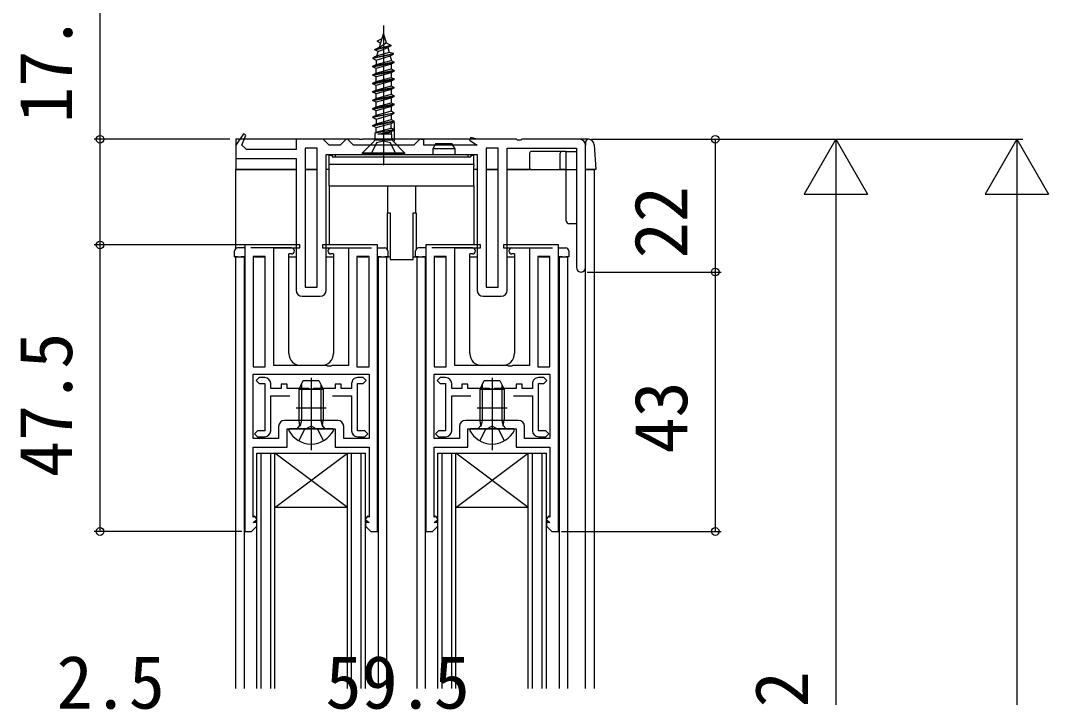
# Model space of a CAD drawing. Units: millimetres, scale not verified. Extents: x -525 to 525, y -782 to 777.
# Drawn here: x -430.7 to -260.2, y 252.8 to 365 of the extents above; entities that cross this region are included whole.
import ezdxf
from ezdxf.enums import TextEntityAlignment as Align

# ---------------------------------------------------------------- set-up
doc = ezdxf.new("R2010")
doc.units = ezdxf.units.MM
doc.header["$LTSCALE"] = 4
for name, color, linetype in [('0-2_YKK_11', 7, 'Continuous'), ('0-3_YKK_12', 2, 'Continuous'), ('0-4_YKK_13', 4, 'Continuous'), ('0-6_YKK_D', 6, 'Continuous')]:
    doc.layers.add(name, color=color, linetype=linetype)
doc.styles.add('ＭＳ ゴシック', font='')
doc.styles.get('ＭＳ ゴシック').set_extended_font_data('MS Gothic')

msp = doc.modelspace()

# ---------------------------------------------------------------- linework, layer by layer
at = {"layer": '0-2_YKK_11'}
for p, q in [((-337, 324.05), (-337, 344.3)), ((-380, 320.3), (-380, 342.8)), ((-384, 319.3), (-381, 319.3)), ((-354, 319.3), (-351, 319.3)), ((-378.101, 298.7), (-386.901, 298.7)), ((-348.101, 298.7), (-356.901, 298.7))]:
    msp.add_line(p, q, dxfattribs=at)
for points in [[(-338, 345.3), (-347.542, 345.3), (-347.725, 345.18), (-348.275, 345.18), (-348.458, 345.3), (-355, 345.3), (-356.018, 345.601), (-356.227, 345.169), (-355, 344.3), (-363.8, 344.3), (-363.8, 345.3), (-364.5, 345.3), (-365, 344.8), (-365.5, 344.3), (-375.5, 344.3), (-376, 344.8), (-376.5, 345.3), (-376.7, 345.3), (-377.2, 344.8), (-377.7, 344.3), (-379.5, 344.3), (-380, 344.8), (-380.5, 345.3), (-385, 345.3), (-385, 343.6), (-393.2, 343.6), (-393.498, 343.863), (-393.994, 344.3), (-394, 344.3), (-393.31, 345.977), (-393.746, 346.207), (-395, 344.3), (-395, 342.1), (-385, 342.1), (-385, 320.3)], [(-380, 342.8), (-355, 342.8), (-355, 320.3)], [(-350, 320.3), (-350, 343.8), (-338.5, 343.8), (-338.5, 324.05)], [(-392.101, 306.4), (-372.901, 306.4), (-372.901, 295.7), (-377.101, 295.7), (-377.101, 297.7)], [(-387.901, 297.7), (-387.901, 295.7), (-392.101, 295.7), (-392.101, 306.4)], [(-362.101, 306.4), (-342.901, 306.4), (-342.901, 295.7), (-347.101, 295.7), (-347.101, 297.7)], [(-357.901, 297.7), (-357.901, 295.7), (-362.101, 295.7), (-362.101, 306.4)]]:
    msp.add_lwpolyline(points, dxfattribs=at)
for points in [[(-381.5, 320.8), (-381.5, 343.8), (-383.5, 343.8), (-383.5, 320.8)], [(-351.5, 320.8), (-351.5, 343.8), (-353.5, 343.8), (-353.5, 320.8)], [(-393.501, 327.8), (-393.501, 280.3), (-392.401, 280.3), (-391.501, 281.2), (-391.501, 281.8), (-392.101, 281.8), (-391.448, 282.265), (-391.854, 282.835), (-392.101, 282.659), (-392.101, 294.3), (-386.501, 294.3), (-386.501, 297.3), (-378.501, 297.3), (-378.501, 294.3), (-372.901, 294.3), (-372.901, 282.659), (-373.148, 282.835), (-373.554, 282.265), (-372.901, 281.8), (-373.501, 281.8), (-373.501, 281.2), (-372.601, 280.3), (-371.501, 280.3), (-371.501, 327.8), (-372.501, 327.8), (-380.601, 327.8), (-380.601, 327.3), (-376.301, 327.3), (-376.301, 307.8), (-379.042, 307.8), (-379.226, 307.68), (-379.776, 307.68), (-379.959, 307.8), (-388.701, 307.8), (-388.701, 327.3), (-384.401, 327.3), (-384.401, 327.8), (-392.501, 327.8)], [(-363.501, 327.8), (-363.501, 280.3), (-362.401, 280.3), (-361.501, 281.2), (-361.501, 281.8), (-362.101, 281.8), (-361.448, 282.265), (-361.854, 282.835), (-362.101, 282.659), (-362.101, 294.3), (-356.501, 294.3), (-356.501, 297.3), (-348.501, 297.3), (-348.501, 294.3), (-342.901, 294.3), (-342.901, 282.659), (-343.148, 282.835), (-343.554, 282.265), (-342.901, 281.8), (-343.501, 281.8), (-343.501, 281.2), (-342.601, 280.3), (-341.501, 280.3), (-341.501, 327.8), (-342.501, 327.8), (-350.601, 327.8), (-350.601, 327.3), (-346.301, 327.3), (-346.301, 307.8), (-349.042, 307.8), (-349.226, 307.68), (-349.776, 307.68), (-349.959, 307.8), (-358.701, 307.8), (-358.701, 327.3), (-354.401, 327.3), (-354.401, 327.8), (-362.501, 327.8)], [(-390.101, 307.6), (-390.101, 325.9), (-392.101, 325.9), (-392.101, 307.6)], [(-372.901, 307.6), (-372.901, 325.9), (-374.901, 325.9), (-374.901, 307.6)], [(-360.101, 307.6), (-360.101, 325.9), (-362.101, 325.9), (-362.101, 307.6)], [(-342.901, 307.6), (-342.901, 325.9), (-344.901, 325.9), (-344.901, 307.6)]]:
    msp.add_lwpolyline(points, close=True, dxfattribs=at)
for centre, radius, start, end in [((-338, 344.3), 1, 0.00001, 89.99999), ((-337.75, 324.05), 0.75, 179.99999, 0.00001), ((-384, 320.3), 1, 180.00001, 269.99999), ((-381, 320.3), 1, 270.00001, 359.99999), ((-354, 320.3), 1, 180.00001, 269.99999), ((-351, 320.3), 1, 270.00001, 359.99999), ((-386.901, 297.7), 1, 90.00001, 179.99999), ((-378.101, 297.7), 1, 0.00001, 89.99999), ((-356.901, 297.7), 1, 90.00001, 179.99999), ((-348.101, 297.7), 1, 0.00001, 89.99999)]:
    msp.add_arc(centre, radius, start, end, dxfattribs=at)
at = {"layer": '0-3_YKK_12'}
for p, q in [((-395, 327.2), (-395, 340.3)), ((-395, 340.3), (-385, 340.3)), ((-383.5, 340.3), (-381.5, 340.3)), ((-353.5, 340.3), (-351.5, 340.3)), ((-350, 340.3), (-338.5, 340.3)), ((-337, 340.3), (-335.5, 340.3)), ((-337, 254.3), (-337, 340.3)), ((-335.5, 254.3), (-335.5, 340.3)), ((-371.4, 327.311), (-371.4, 327.3)), ((-363.586, 327.308), (-363.586, 327.3)), ((-395.201, 325.8), (-393.501, 325.8)), ((-395, 254.3), (-395, 325.8)), ((-393.6, 325.8), (-393.6, 254.3)), ((-391.901, 325.8), (-390.301, 325.8)), ((-386.201, 325.8), (-385, 325.8)), ((-380, 325.8), (-378.801, 325.8)), ((-374.701, 325.8), (-373.101, 325.8)), ((-371.501, 325.8), (-369.4, 325.8)), ((-371.4, 325.8), (-371.4, 254.3)), ((-370, 325.8), (-370, 254.3)), ((-365.6, 325.8), (-363.501, 325.8)), ((-364.986, 325.8), (-364.986, 254.3)), ((-363.586, 325.8), (-363.586, 254.3)), ((-361.901, 325.8), (-360.301, 325.8)), ((-356.2, 325.8), (-355, 325.8)), ((-350, 325.8), (-348.8, 325.8)), ((-344.701, 325.8), (-343.101, 325.8)), ((-341.501, 325.8), (-339.986, 325.8)), ((-341.4, 325.8), (-341.4, 254.3)), ((-339.986, 325.8), (-339.986, 254.3)), ((-391.5, 293.3), (-373.5, 293.3)), ((-391.5, 254.3), (-391.5, 293.3)), ((-390.8, 254.3), (-390.8, 293.3)), ((-389.2, 254.3), (-389.2, 293.3)), ((-376.5, 284.3), (-388.5, 293.3)), ((-388.5, 254.3), (-388.5, 293.3)), ((-376.5, 254.3), (-376.5, 293.3)), ((-375.8, 254.3), (-375.8, 293.3)), ((-374.2, 254.3), (-374.2, 293.3)), ((-373.5, 254.3), (-373.5, 293.3)), ((-361.501, 293.3), (-343.501, 293.3)), ((-361.501, 254.3), (-361.501, 293.3)), ((-360.801, 254.3), (-360.801, 293.3)), ((-359.201, 254.3), (-359.201, 293.3)), ((-346.501, 284.3), (-358.501, 293.3)), ((-358.501, 254.3), (-358.501, 293.3)), ((-346.501, 254.3), (-346.501, 293.3)), ((-345.801, 254.3), (-345.801, 293.3)), ((-344.201, 254.3), (-344.201, 293.3)), ((-343.501, 254.3), (-343.501, 293.3))]:
    msp.add_line(p, q, dxfattribs=at)
for points in [[(-376.5, 284.3), (-388.5, 284.3), (-376.5, 293.3)], [(-346.501, 284.3), (-358.501, 284.3), (-346.501, 293.3)]]:
    msp.add_lwpolyline(points, dxfattribs=at)
at = {"layer": '0-4_YKK_13'}
for p, q in [((-370.5, 364.147), (-370.5, 341.012)), ((-371.917, 360.2), (-369.297, 360.9)), ((-371.917, 360.1), (-369.297, 360.8)), ((-371.407, 359.835), (-369.807, 360.535)), ((-371.177, 360.585), (-370.037, 361.285)), ((-372.25, 358.8), (-368.869, 359.5)), ((-368.869, 359.4), (-372.25, 358.7)), ((-371.74, 358.435), (-369.379, 359.135)), ((-369.26, 358.625), (-369.26, 358.366)), ((-368.75, 358), (-368.75, 358.1)), ((-369.26, 357.735), (-369.26, 356.966)), ((-369.26, 356.335), (-369.26, 355.566)), ((-368.75, 356.6), (-368.75, 356.7)), ((-369.26, 354.935), (-369.26, 354.166)), ((-368.75, 355.2), (-368.75, 355.3)), ((-369.26, 353.535), (-369.26, 352.766)), ((-368.75, 353.8), (-368.75, 353.9)), ((-369.26, 352.135), (-369.26, 351.366)), ((-368.75, 352.4), (-368.75, 352.5)), ((-368.75, 351), (-368.75, 351.1)), ((-369.26, 350.735), (-369.26, 349.966)), ((-368.75, 349.6), (-368.75, 349.7)), ((-371.74, 347.235), (-369.26, 347.935)), ((-369.26, 349.335), (-369.26, 348.566)), ((-368.75, 348.2), (-368.75, 348.3)), ((-368.75, 348.094), (-368.75, 344.965)), ((-371.9, 346.382), (-368.786, 346.919)), ((-371.74, 346.466), (-369.26, 347.166)), ((-370.622, 346.15), (-369.26, 346.535)), ((-395, 345.3), (-395, 340.3)), ((-374.5, 345.3), (-395, 345.3)), ((-374.5, 345.3), (-374, 345.3)), ((-364.3, 345.3), (-374, 345.3)), ((-372.134, 344.916), (-374, 343.05)), ((-369.1, 345.15), (-371.9, 345.15)), ((-367, 343.05), (-368.866, 344.916)), ((-364.3, 345.3), (-363.8, 345.3)), ((-348.5, 345.3), (-363.8, 345.3)), ((-361.85, 344.6), (-362.35, 343.734)), ((-361.85, 344.6), (-359.15, 344.6)), ((-358.65, 343.734), (-359.15, 344.6)), ((-336.547, 345.3), (-347.5, 345.3)), ((-337, 344.798), (-337, 344.3)), ((-379, 342.6), (-379.5, 342.6)), ((-378.5, 342.8), (-378.5, 342.4)), ((-378.5, 342.8), (-356.5, 342.8)), ((-362.35, 343.734), (-362.35, 342.8)), ((-358.65, 343.734), (-362.35, 343.734)), ((-358.65, 342.8), (-358.65, 343.734)), ((-356.5, 342.8), (-356.5, 342.4)), ((-356, 342.6), (-356, 342.4)), ((-355.5, 342.6), (-356, 342.6)), ((-355.5, 341.1), (-355.5, 342.6)), ((-340.2, 343.3), (-346.08, 343.3)), ((-341.2, 340.3), (-341.2, 343)), ((-339.7, 343.3), (-338.5, 343.3)), ((-379.5, 340.854), (-379.5, 341.1)), ((-378.5, 342.4), (-356.5, 342.4)), ((-355.5, 341.1), (-355.5, 340.854)), ((-385, 340.3), (-395, 340.3)), ((-381.5, 340.3), (-383.5, 340.3)), ((-379.5, 340.3), (-380, 340.3)), ((-379.5, 337.6), (-379.5, 340.854)), ((-355.5, 337.6), (-355.5, 340.854)), ((-355, 340.3), (-355.5, 340.3)), ((-351.5, 340.3), (-353.5, 340.3)), ((-346.6, 340.3), (-350, 340.3)), ((-346, 340.3), (-346.3, 340.3)), ((-346, 340.3), (-341.2, 340.3)), ((-340.2, 340.3), (-341.2, 340.3)), ((-336.5, 340.3), (-337, 340.3)), ((-335.799, 340.3), (-336.5, 340.3)), ((-379.5, 337.6), (-369.8, 337.6)), ((-379.5, 337.6), (-379.5, 327.8)), ((-369.8, 337.6), (-365.2, 337.6)), ((-369.8, 333.1), (-369.8, 337.6)), ((-365.2, 337.6), (-355.5, 337.6)), ((-365.2, 337.6), (-365.2, 333.1)), ((-355.5, 337.6), (-355.5, 327.8)), ((-369.8, 333.1), (-369.4, 333.1)), ((-369.4, 333.1), (-369.4, 325.4)), ((-365.6, 333.1), (-365.2, 333.1)), ((-365.6, 325.4), (-365.6, 333.1)), ((-338.5, 331.3), (-339.7, 331.3)), ((-393.501, 327.3), (-394.701, 327.3)), ((-385.776, 327.3), (-392.501, 327.3)), ((-379.226, 327.3), (-372.501, 327.3)), ((-371.501, 327.3), (-370.301, 327.3)), ((-363.501, 327.3), (-364.7, 327.3)), ((-355.775, 327.3), (-362.501, 327.3)), ((-349.225, 327.3), (-342.501, 327.3)), ((-341.501, 327.3), (-340.3, 327.3)), ((-395.201, 325.8), (-395.201, 326.8)), ((-394.701, 325.8), (-395.201, 325.8)), ((-394.701, 325.8), (-394.101, 325.8)), ((-393.501, 325.8), (-394.101, 325.8)), ((-385.776, 326.3), (-386.201, 326.3)), ((-386.201, 309.8), (-386.201, 326.3)), ((-378.801, 326.3), (-379.226, 326.3)), ((-378.801, 326.3), (-378.801, 309.8)), ((-370.901, 325.8), (-371.501, 325.8)), ((-370.901, 325.8), (-370.301, 325.8)), ((-365.2, 325.8), (-365.2, 326.8)), ((-364.7, 325.8), (-365.2, 325.8)), ((-364.7, 325.8), (-364.1, 325.8)), ((-363.501, 325.8), (-364.1, 325.8)), ((-355.775, 326.3), (-356.2, 326.3)), ((-356.2, 309.8), (-356.2, 326.3)), ((-348.8, 326.3), (-349.225, 326.3)), ((-348.8, 326.3), (-348.8, 309.8)), ((-340.9, 325.8), (-341.501, 325.8)), ((-340.9, 325.8), (-340.3, 325.8)), ((-369.4, 325.4), (-365.6, 325.4)), ((-380.801, 307.8), (-384.201, 307.8)), ((-350.8, 307.8), (-354.2, 307.8)), ((-384.501, 303.9), (-383.801, 305.3)), ((-382.501, 305.788), (-382.501, 293.8)), ((-354.501, 303.9), (-353.801, 305.3)), ((-352.501, 305.788), (-352.501, 293.8)), ((-382.501, 303.3), (-382.501, 298.3)), ((-352.5, 303.3), (-352.5, 298.3)), ((-385.001, 300.8), (-380.001, 300.8)), ((-355, 300.8), (-350, 300.8)), ((-378.768, 297.075), (-378.905, 297.3)), ((-348.768, 297.075), (-348.905, 297.3))]:
    msp.add_line(p, q, dxfattribs=at)
for points in [[(-371.632, 359.096), (-371.407, 359.835), (-371.917, 360.1), (-371.917, 360.2), (-371.177, 360.585), (-370.5, 362.8), (-370.037, 361.285), (-369.297, 360.9), (-369.297, 360.8), (-369.807, 360.535), (-369.547, 359.684), (-371.74, 359.066), (-372.25, 358.8), (-372.25, 358.7), (-371.74, 358.435), (-371.74, 357.666)], [(-370.979, 361.235), (-371.489, 361.5), (-371.489, 361.6), (-370.749, 361.985)], [(-369.295, 358.859), (-369.379, 359.135), (-368.869, 359.4), (-368.869, 359.5), (-369.547, 359.684)], [(-371.74, 356.266), (-371.74, 357.035), (-372.25, 357.3), (-372.25, 357.4), (-371.74, 357.666), (-369.26, 358.366), (-368.75, 358.1), (-372.25, 357.4)], [(-372.25, 357.3), (-368.75, 358), (-369.26, 357.735), (-371.74, 357.035)], [(-371.74, 354.866), (-371.74, 355.635), (-372.25, 355.9), (-372.25, 356), (-371.74, 356.266), (-369.26, 356.966), (-368.75, 356.7), (-372.25, 356)], [(-372.25, 355.9), (-368.75, 356.6), (-369.26, 356.335), (-371.74, 355.635)], [(-371.74, 353.466), (-371.74, 354.235), (-372.25, 354.5), (-372.25, 354.6), (-371.74, 354.866), (-369.26, 355.566), (-368.75, 355.3), (-372.25, 354.6)], [(-372.25, 354.5), (-368.75, 355.2), (-369.26, 354.935), (-371.74, 354.235)], [(-371.74, 352.066), (-371.74, 352.835), (-372.25, 353.1), (-372.25, 353.2), (-371.74, 353.466), (-369.26, 354.166), (-368.75, 353.9), (-372.25, 353.2)], [(-372.25, 353.1), (-368.75, 353.8), (-369.26, 353.535), (-371.74, 352.835)], [(-371.74, 350.666), (-371.74, 351.435), (-372.25, 351.7), (-372.25, 351.8), (-371.74, 352.066), (-369.26, 352.766), (-368.75, 352.5), (-372.25, 351.8)], [(-372.25, 351.7), (-368.75, 352.4), (-369.26, 352.135), (-371.74, 351.435)], [(-371.74, 349.266), (-371.74, 350.035), (-372.25, 350.3), (-372.25, 350.4), (-371.74, 350.666), (-369.26, 351.366), (-368.75, 351.1), (-372.25, 350.4)], [(-372.25, 350.3), (-368.75, 351), (-369.26, 350.735), (-371.74, 350.035)], [(-371.74, 348.635), (-369.26, 349.335), (-368.75, 349.6), (-372.25, 348.9), (-372.25, 349), (-368.75, 349.7), (-369.26, 349.966), (-371.74, 349.266), (-372.25, 349)], [(-372.25, 348.9), (-371.74, 348.635), (-371.74, 347.866)], [(-371.9, 345.481), (-371.9, 346.382), (-371.74, 346.466), (-371.74, 347.235), (-372.25, 347.5), (-372.25, 347.6), (-371.74, 347.866), (-369.26, 348.566), (-368.75, 348.3), (-372.25, 347.6)], [(-368.855, 346.746), (-368.786, 346.919), (-369.26, 347.166), (-369.26, 347.935), (-368.75, 348.2), (-372.25, 347.5)], [(-369.1, 345.481), (-369.1, 346.058), (-369.26, 346.15), (-371.44, 346.15), (-368.855, 346.746), (-369.26, 346.535), (-369.26, 346.15)], [(-368.4, 342.8), (-369.355, 344.715), (-370.5, 345.001), (-371.645, 344.715), (-372.6, 342.8)], [(-335.548, 344.361), (-335.3, 340.3), (-335.799, 340.3)], [(-355.5, 341.1), (-379.5, 341.1), (-379.5, 342.6)], [(-379, 342.6), (-379, 342.4), (-356, 342.4)], [(-346.3, 343), (-346.3, 340.3), (-346.6, 340.3)], [(-340.2, 331.8), (-340.2, 343.3), (-339.7, 343.3)], [(-369.8, 333.1), (-369.9, 333.1), (-369.9, 327.099)], [(-365.2, 333.1), (-365.1, 333.1), (-365.1, 327.1)], [(-369.801, 326.8), (-369.801, 325.8), (-370.301, 325.8)], [(-339.8, 326.8), (-339.8, 325.8), (-340.3, 325.8)], [(-390.201, 305.8), (-391.101, 305.8), (-391.601, 305.3), (-391.101, 304.8), (-390.201, 304.8), (-390.201, 297), (-391.401, 297), (-391.901, 296.5), (-391.401, 296), (-390.201, 296)], [(-383.801, 305.3), (-381.201, 305.3), (-380.501, 303.9)], [(-374.801, 296), (-373.601, 296), (-373.101, 296.5), (-373.601, 297), (-374.801, 297), (-374.801, 304.8), (-373.901, 304.8), (-373.401, 305.3), (-373.901, 305.8), (-374.801, 305.8)], [(-360.2, 305.8), (-361.1, 305.8), (-361.6, 305.3), (-361.1, 304.8), (-360.2, 304.8), (-360.2, 297), (-361.4, 297), (-361.9, 296.5), (-361.4, 296), (-360.2, 296)], [(-353.801, 305.3), (-351.201, 305.3), (-350.501, 303.9)], [(-344.8, 296), (-343.6, 296), (-343.1, 296.5), (-343.6, 297), (-344.8, 297), (-344.8, 304.8), (-343.9, 304.8), (-343.4, 305.3), (-343.9, 305.8), (-344.8, 305.8)], [(-375.801, 304.8), (-375.801, 304), (-377.501, 304), (-377.501, 304.7), (-378.501, 304.7), (-378.501, 304), (-382.042, 304), (-382.226, 303.88), (-382.776, 303.88), (-382.959, 304), (-386.501, 304), (-386.501, 304.7), (-387.501, 304.7), (-387.501, 304), (-389.201, 304), (-389.201, 304.8)], [(-384.848, 297.3), (-384.356, 297.888), (-384.501, 298.7), (-384.501, 303.9), (-380.501, 303.9), (-380.501, 298.7), (-384.501, 298.7)], [(-384.122, 304.658), (-384.122, 298.7), (-384.362, 297.685)], [(-380.88, 304.658), (-380.88, 298.7), (-380.639, 297.685)], [(-345.8, 304.8), (-345.8, 304), (-347.5, 304), (-347.5, 304.7), (-348.5, 304.7), (-348.5, 304), (-352.042, 304), (-352.225, 303.88), (-352.775, 303.88), (-352.958, 304), (-356.5, 304), (-356.5, 304.7), (-357.5, 304.7), (-357.5, 304), (-359.2, 304), (-359.2, 304.8)], [(-354.848, 297.3), (-354.356, 297.888), (-354.501, 298.7), (-354.501, 303.9), (-350.501, 303.9), (-350.501, 298.7), (-354.501, 298.7)], [(-354.122, 304.658), (-354.122, 298.7), (-354.362, 297.685)], [(-350.88, 304.658), (-350.88, 298.7), (-350.639, 297.685)], [(-389.201, 297), (-389.201, 302.8), (-386.033, 302.8)], [(-378.968, 302.8), (-375.801, 302.8), (-375.801, 297)], [(-359.2, 297), (-359.2, 302.8), (-356.033, 302.8)], [(-348.967, 302.8), (-345.8, 302.8), (-345.8, 297)], [(-380.153, 297.3), (-380.645, 297.888), (-380.501, 298.7)], [(-350.153, 297.3), (-350.645, 297.888), (-350.501, 298.7)], [(-378.905, 297.3), (-386.096, 297.3), (-386.233, 297.075)], [(-380.451, 295.334), (-381.356, 297.149), (-382.501, 297.758), (-383.646, 297.149), (-384.551, 295.334)], [(-348.905, 297.3), (-356.096, 297.3), (-356.233, 297.075)], [(-350.451, 295.334), (-351.356, 297.149), (-352.501, 297.758), (-353.646, 297.149), (-354.551, 295.334)]]:
    msp.add_lwpolyline(points, dxfattribs=at)
msp.add_lwpolyline([(-367, 343.05), (-367, 342.8), (-374, 342.8), (-374, 343.05)], close=True, dxfattribs=at)
for centre, radius, start, end in [((-370.06, 358.625), 0.8, 359.99998, 16.99998), ((-372.7, 345.481), 0.8, 314.99999, 359.99998), ((-368.3, 345.481), 0.8, 180, 224.99999), ((-336.5, 344.798), 0.5, 84.66158, 180), ((-336.547, 344.3), 1, 84.66158, 90), ((-336.547, 344.3), 1, 3.5, 84.66158), ((-346, 343), 0.3, 90, 180), ((-340.9, 343), 0.3, 90, 180), ((-339.7, 331.8), 0.5, 180, 270), ((-394.701, 326.8), 0.5, 90, 180), ((-385.776, 326.8), 0.5, 0, 90), ((-379.226, 326.8), 0.5, 90, 180), ((-370.301, 326.8), 0.5, 0, 90), ((-364.7, 326.8), 0.5, 90, 180), ((-355.775, 326.8), 0.5, 0, 90), ((-349.225, 326.8), 0.5, 90, 180), ((-340.3, 326.8), 0.5, 0, 90), ((-385.776, 326.8), 0.5, 270, 0), ((-379.226, 326.8), 0.5, 180, 270), ((-355.775, 326.8), 0.5, 270, 0), ((-349.225, 326.8), 0.5, 180, 270), ((-384.201, 309.8), 2, 180, 270), ((-380.801, 309.8), 2, 270, 0), ((-354.2, 309.8), 2, 180, 270), ((-350.8, 309.8), 2, 270, 0), ((-390.201, 304.8), 1, 0, 89.99998), ((-374.801, 304.8), 1, 89.99998, 180.00002), ((-360.2, 304.8), 1, 0, 89.99998), ((-344.8, 304.8), 1, 89.99998, 180.00002), ((-390.201, 297), 1, 270, 0), ((-382.501, 299), 4.2, 207.28097, 332.71902), ((-374.801, 297), 1, 180.00002, 270), ((-360.2, 297), 1, 270, 0), ((-352.501, 299), 4.2, 207.28097, 332.71902), ((-344.8, 297), 1, 180.00002, 270)]:
    msp.add_arc(centre, radius, start, end, dxfattribs=at)
at = {"layer": '0-6_YKK_D'}
for p, q in [((-396, 345.3), (-418.5, 345.3)), ((-336, 345.3), (-294.5, 345.3)), ((-336, 345.3), (-264.5, 345.3)), ((-334.5, 345.3), (-314.5, 345.3)), ((-315.5, 345.3), (-315.5, 323.3)), ((-295.5, 345.3), (-300.75, 336.207)), ((-295.5, 345.3), (-290.25, 336.207)), ((-295.5, 345.3), (-295.5, 327.113)), ((-265.5, 345.3), (-270.75, 336.207)), ((-265.5, 345.3), (-260.25, 336.207)), ((-265.5, 345.3), (-265.5, 327.113)), ((-300.75, 336.207), (-290.25, 336.207)), ((-270.75, 336.207), (-260.25, 336.207)), ((-295.5, 334.8), (-295.5, 175.804)), ((-265.5, 334.8), (-265.5, -104.199)), ((-393.501, 327.8), (-418.5, 327.8)), ((-393.501, 327.8), (-418.5, 327.8)), ((-417.5, 280.3), (-417.5, 327.8)), ((-336.75, 323.3), (-314.5, 323.3)), ((-336.75, 323.3), (-314.5, 323.3)), ((-315.5, 323.3), (-315.5, 280.3)), ((-394.001, 280.3), (-418.5, 280.3)), ((-340.984, 280.3), (-314.5, 280.3))]:
    msp.add_line(p, q, dxfattribs=at)
msp.add_lwpolyline([(-417.5, 327.8), (-417.5, 345.3), (-417.5, 378.85)], dxfattribs=at)
for centre in [(-417.5, 345.3), (-315.5, 345.3), (-417.5, 327.8), (-417.5, 327.8), (-315.5, 323.3), (-315.5, 323.3), (-417.5, 280.3), (-315.5, 280.3)]:
    msp.add_circle(centre, 0.637, dxfattribs=at)

# ---------------------------------------------------------------- texts
at = {"layer": '0-6_YKK_D', "style": 'ＭＳ ゴシック'}
for s, p in [('17.5', (-419.5, 348.009)), ('22', (-317.5, 325.573)), ('47.5', (-419.5, 289.323)), ('43', (-317.5, 293.209)), ('H2', (-297.5, 245.177))]:
    msp.add_text(s, height=8.798, rotation=90, dxfattribs=at).set_placement(p, align=Align.BOTTOM_LEFT)
for s, p in [('2.5', (-424.714, 248.3)), ('59.5', (-380.114, 248.3))]:
    msp.add_text(s, height=8.798, dxfattribs=at).set_placement(p, align=Align.BOTTOM_LEFT)

doc.saveas('drawing.dxf')
